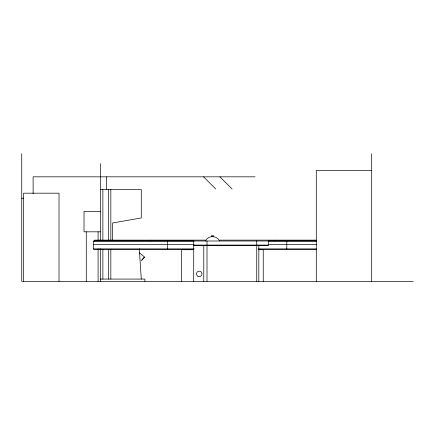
<?xml version="1.0" encoding="UTF-8"?>
<svg xmlns="http://www.w3.org/2000/svg" width="435" height="435" viewBox="0 0 435 435"><rect width="100%" height="100%" fill="white"/><g stroke="black" fill="none" stroke-linecap="round" stroke-linejoin="round"><path stroke-width="0.65" d="M139.472 252.871L144.518 257.052L141.549 260.462L141.843 260.054M142.114 259.722L144.518 257.052M371.691 170.536L316.283 170.536L316.283 281.353M255.122 176.827L33.114 176.827L33.114 193.673M100.376 189.551L141.277 189.551L141.277 217.957L112.643 222.954L112.643 240.24M21.75 198.24L23.756 198.24M100.376 211.367L84.015 211.367L84.015 231.817L100.376 231.817M211.361 235.694L213.634 235.694M211.361 236.602L213.634 236.602M316.25 240.131L219.555 240.131L219.555 240.995M316.43 240.995L93.59 240.995L93.59 249.353L194.032 249.353M93.59 241.11L194.032 241.099M268.362 241.099L316.43 241.099M93.59 244.655L194.032 244.655M268.362 244.655L316.43 244.655M193.711 245.084L268.281 245.084M193.711 245.541L268.281 245.541L268.281 240.995M93.59 248.896L194.032 248.896M258.352 248.896L316.43 248.896M258.352 249.353L316.43 249.353M193.711 249.723L181.395 249.723L181.395 281.353M258.51 249.723L263.246 249.723L263.246 281.353M100.376 279.08L144.909 279.08L144.909 281.353M413.25 281.353L21.75 281.353L21.75 153.647M219.898 176.827L232.111 189.035M203.536 176.827L215.749 189.035M139.314 248.755L141.277 279.08M371.691 153.647L371.691 281.353M286.79 240.995L286.79 249.353M275.002 240.131L275.002 240.995M258.836 245.541L258.836 281.353M256.748 240.995L256.748 245.084M256.748 245.541L256.748 281.353M207.006 240.995L207.006 245.084M207.006 245.541L207.006 281.353M205.608 240.995L205.608 240.131L94.716 240.131L94.716 240.995M203.781 245.541L203.781 281.353M193.711 240.995L193.711 281.353M167.627 240.995L167.627 249.353M150.162 240.131L150.162 240.995M110.827 189.551L110.827 240.419M110.827 249.239L110.827 279.08M108.554 189.551L108.554 240.419M108.554 249.239L108.554 279.08M106.396 176.827L106.396 189.665M102.872 189.551L102.872 240.419M102.872 249.239L102.872 279.08M100.376 163.647L100.376 240.637M100.376 248.755L100.376 281.353M98.103 231.817L98.103 240.637M98.103 248.782L98.103 281.353M86.277 231.817L86.277 281.353M59.019 281.353L59.019 193.183L23.566 193.183L23.566 281.353M205.608 240.577A7.955 7.955 0 0 1 219.381 240.577M197.887 276.247A2.724 2.724 0 0 0 201.976 273.887A2.724 2.724 0 0 0 197.887 271.527A2.724 2.724 0 0 0 197.887 276.247"/></g></svg>
